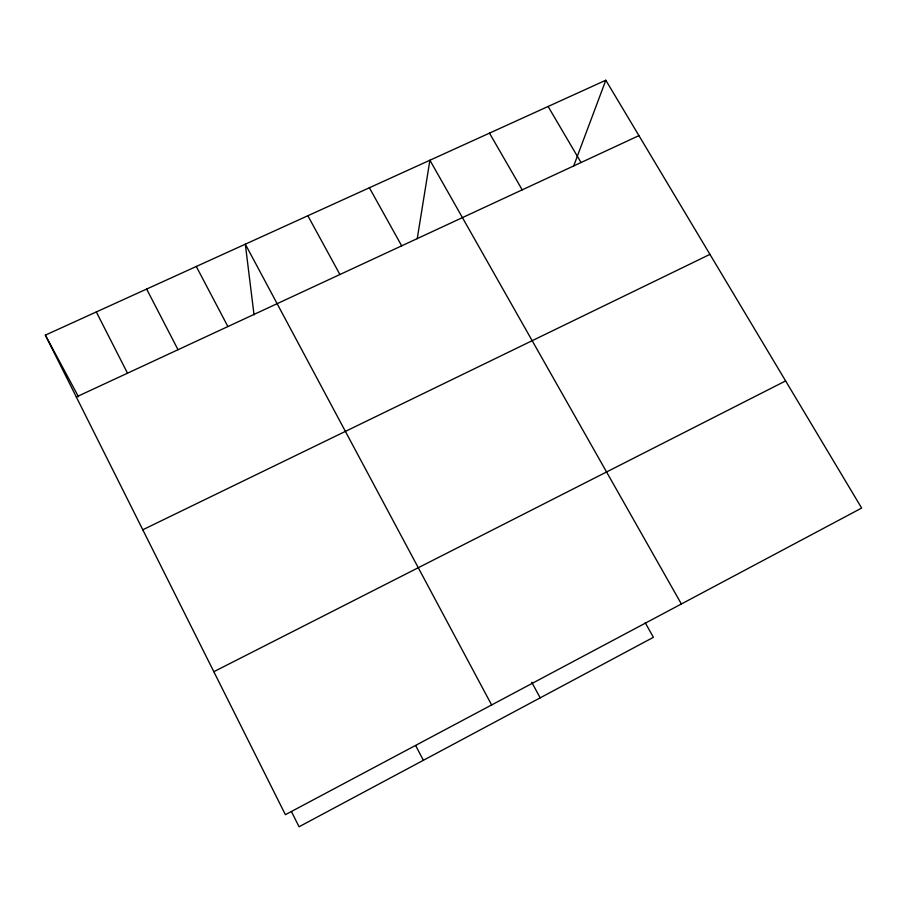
<?xml version="1.0" encoding="UTF-8"?>
<svg xmlns="http://www.w3.org/2000/svg" width="907" height="907" viewBox="0 0 907 907"><rect width="100%" height="100%" fill="white"/><g stroke="black" fill="none" stroke-linecap="round" stroke-linejoin="round"><path stroke-width="1.36" d="M417.231 238.7L429.907 160.233L681.372 603.983M573.553 166.31L605.808 80.235L861.65 508.056L285.399 814.69L45.35 335.125L605.808 80.235M213.825 671.702L785.621 380.917M142.784 529.779L709.943 254.368M76.301 396.971L638.936 135.631M548.1 106.482L581.036 162.523M489.474 133.136L522.205 189.846M645.172 622.633L653.403 637.315L299.061 826.765L291.487 811.663M369.376 187.76L401.676 245.842M307.858 215.741L339.921 274.526M531.74 682.268L540.175 697.846M45.35 335.125L78.535 396.847M491.628 704.954L245.321 244.176L254.039 314.888M196.286 266.477L227.895 326.554M415.678 745.577L423.354 760.304M146.628 289.061L178.021 349.717M96.312 311.94L127.502 373.185"/></g></svg>
